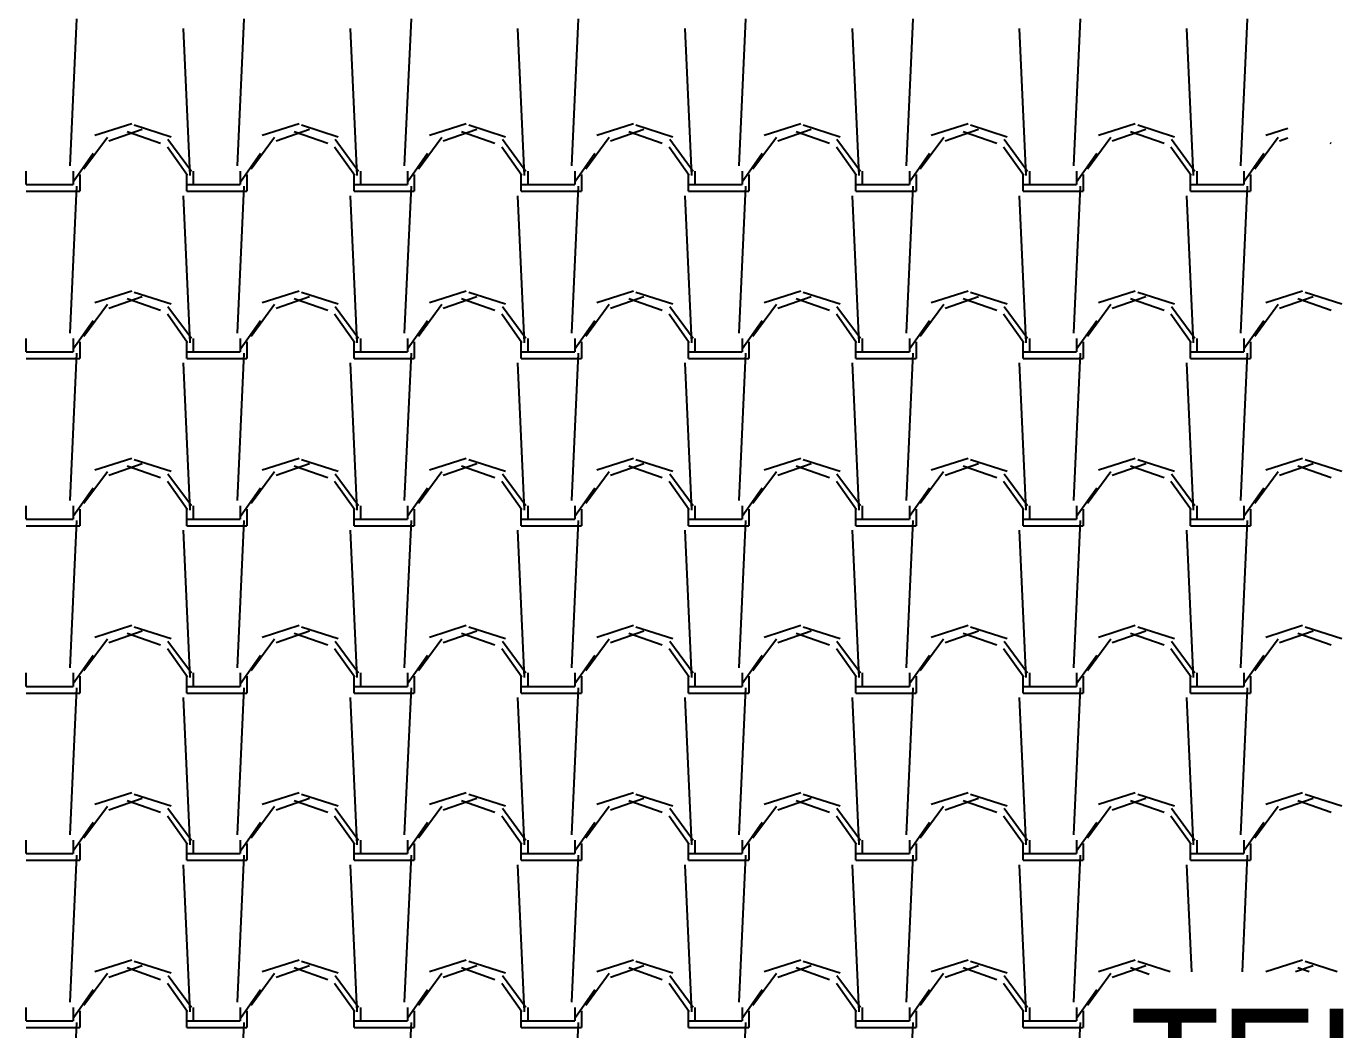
# Model space of a CAD drawing. Header units: millimetres. Extents: x 3923 to 4007, y 744 to 863.
# Drawn here: x 3932.983 to 3934.984, y 838.08 to 839.611 of the extents above; entities that cross this region are included whole.
import ezdxf
from ezdxf.enums import TextEntityAlignment as Align

# ---------------------------------------------------------------- set-up
doc = ezdxf.new("R2010")
doc.units = ezdxf.units.MM
doc.layers.add('-HIDRO', color=8, linetype='Continuous')
doc.layers.add('E-txt-g', color=3, linetype='Continuous')
doc.layers.add('E-Txt-W', color=7, linetype='Continuous', lineweight=20)
doc.styles.add('F2', font='ARIALN.TTF')
doc.styles.add('REG60', font='romans.shx', dxfattribs={"width": 0.8, "height": 0.15})
doc.styles.add('REG80', font='romans.shx', dxfattribs={"width": 0.8, "height": 0.2})

# ---------------------------------------------------------------- blocks, each defined once
blk = doc.blocks.new('TXT-AMB75')
at = {"layer": 'E-txt-g', "style": 'REG80', "width": 0.8, "flags": 8}
blk.add_attdef('TXT', text='', height=0.2, dxfattribs=at).set_placement((0.0055, 0.2964), align=Align.CENTER)
at = {"layer": 'E-Txt-W', "style": 'REG60', "width": 0.8, "flags": 8}
blk.add_attdef('TXT', text='', height=0.15, dxfattribs=at).set_placement((0.0055, 0.0271), align=Align.CENTER)

msp = doc.modelspace()

# ---------------------------------------------------------------- linework, layer by layer
at = {"layer": '-HIDRO', "linetype": 'Continuous'}
for p, q in [((3933.0504, 839.3974), (3933.0606, 839.6219)), ((3933.3056, 839.3974), (3933.3158, 839.6219)), ((3933.5607, 839.3974), (3933.5709, 839.6219)), ((3933.8159, 839.3974), (3933.8261, 839.6219)), ((3934.071, 839.3974), (3934.0812, 839.6219)), ((3934.3262, 839.3974), (3934.3364, 839.6219)), ((3934.5813, 839.3974), (3934.5915, 839.6219)), ((3934.8365, 839.3974), (3934.8467, 839.6219)), ((3933.2333, 839.3826), (3933.2231, 839.6072)), ((3933.4884, 839.3826), (3933.4782, 839.6072)), ((3933.7436, 839.3826), (3933.7334, 839.6072)), ((3933.9987, 839.3826), (3933.9885, 839.6072)), ((3934.2539, 839.3826), (3934.2437, 839.6072)), ((3934.509, 839.3826), (3934.4988, 839.6072)), ((3934.7642, 839.3826), (3934.754, 839.6072)), ((3933.1444, 839.4616), (3933.0883, 839.4438)), ((3933.2043, 839.4415), (3933.1481, 839.4594)), ((3933.3996, 839.4616), (3933.3435, 839.4438)), ((3933.4594, 839.4415), (3933.4033, 839.4594)), ((3933.6547, 839.4616), (3933.5986, 839.4438)), ((3933.7146, 839.4415), (3933.6584, 839.4594)), ((3933.9099, 839.4616), (3933.8538, 839.4438)), ((3933.9697, 839.4415), (3933.9136, 839.4594)), ((3934.165, 839.4616), (3934.1089, 839.4438)), ((3934.2249, 839.4415), (3934.1687, 839.4594)), ((3934.4202, 839.4616), (3934.3641, 839.4438)), ((3934.48, 839.4415), (3934.4239, 839.4594)), ((3934.6753, 839.4616), (3934.6192, 839.4438)), ((3934.7352, 839.4415), (3934.679, 839.4594)), ((3933.1072, 839.441), (3933.0715, 839.3926)), ((3933.1604, 839.4531), (3933.1093, 839.4353)), ((3933.1882, 839.4319), (3933.1372, 839.4497)), ((3933.2354, 839.3892), (3933.1996, 839.4376)), ((3933.3624, 839.441), (3933.3266, 839.3926)), ((3933.4155, 839.4531), (3933.3645, 839.4353)), ((3933.4434, 839.4319), (3933.3923, 839.4497)), ((3933.4905, 839.3892), (3933.4548, 839.4376)), ((3933.6175, 839.441), (3933.5818, 839.3926)), ((3933.6707, 839.4531), (3933.6196, 839.4353)), ((3933.6985, 839.4319), (3933.6475, 839.4497)), ((3933.7457, 839.3892), (3933.7099, 839.4376)), ((3933.8727, 839.441), (3933.8369, 839.3926)), ((3933.9258, 839.4531), (3933.8748, 839.4353)), ((3933.9537, 839.4319), (3933.9026, 839.4497)), ((3934.0008, 839.3892), (3933.9651, 839.4376)), ((3934.1278, 839.441), (3934.0921, 839.3926)), ((3934.181, 839.4531), (3934.1299, 839.4353)), ((3934.2088, 839.4319), (3934.1578, 839.4497)), ((3934.256, 839.3892), (3934.2202, 839.4376)), ((3934.383, 839.441), (3934.3472, 839.3926)), ((3934.4361, 839.4531), (3934.3851, 839.4353)), ((3934.464, 839.4319), (3934.4129, 839.4497)), ((3934.5111, 839.3892), (3934.4754, 839.4376)), ((3934.6381, 839.441), (3934.6024, 839.3926)), ((3934.6913, 839.4531), (3934.6402, 839.4353)), ((3934.7191, 839.4319), (3934.6681, 839.4497)), ((3934.7662, 839.3892), (3934.7305, 839.4376)), ((3934.8932, 839.441), (3934.8575, 839.3926)), ((3934.9081, 839.4545), (3934.8744, 839.4438)), ((3934.9081, 839.4397), (3934.8954, 839.4353)), ((3933.0855, 839.4163), (3933.0549, 839.3729)), ((3933.2294, 839.3829), (3933.1988, 839.4263)), ((3933.3407, 839.4163), (3933.3101, 839.3729)), ((3933.4846, 839.3829), (3933.4539, 839.4263)), ((3933.5958, 839.4163), (3933.5652, 839.3729)), ((3933.7397, 839.3829), (3933.7091, 839.4263)), ((3933.851, 839.4163), (3933.8204, 839.3729)), ((3933.9949, 839.3829), (3933.9642, 839.4263)), ((3934.1061, 839.4163), (3934.0755, 839.3729)), ((3934.25, 839.3829), (3934.2194, 839.4263)), ((3934.3613, 839.4163), (3934.3307, 839.3729)), ((3934.5052, 839.3829), (3934.4745, 839.4263)), ((3934.6164, 839.4163), (3934.5858, 839.3729)), ((3934.7603, 839.3829), (3934.7297, 839.4263)), ((3934.8716, 839.4163), (3934.841, 839.3729)), ((3934.9743, 839.4319), (3934.9726, 839.4324)), ((3932.9834, 839.369), (3932.9834, 839.3894)), ((3933.0549, 839.3894), (3933.0549, 839.369)), ((3933.0651, 839.3843), (3933.0651, 839.3588)), ((3933.2284, 839.3588), (3933.2284, 839.3843)), ((3933.2386, 839.369), (3933.2386, 839.3894)), ((3933.31, 839.3894), (3933.31, 839.369)), ((3933.3202, 839.3843), (3933.3202, 839.3588)), ((3933.4835, 839.3588), (3933.4835, 839.3843)), ((3933.4937, 839.369), (3933.4937, 839.3894)), ((3933.5652, 839.3894), (3933.5652, 839.369)), ((3933.5754, 839.3843), (3933.5754, 839.3588)), ((3933.7387, 839.3588), (3933.7387, 839.3843)), ((3933.7489, 839.369), (3933.7489, 839.3894)), ((3933.8203, 839.3894), (3933.8203, 839.369)), ((3933.8305, 839.3843), (3933.8305, 839.3588)), ((3933.9938, 839.3588), (3933.9938, 839.3843)), ((3934.004, 839.369), (3934.004, 839.3894)), ((3934.0755, 839.3894), (3934.0755, 839.369)), ((3934.0857, 839.3843), (3934.0857, 839.3588)), ((3934.249, 839.3588), (3934.249, 839.3843)), ((3934.2592, 839.369), (3934.2592, 839.3894)), ((3934.3306, 839.3894), (3934.3306, 839.369)), ((3934.3408, 839.3843), (3934.3408, 839.3588)), ((3934.5041, 839.3588), (3934.5041, 839.3843)), ((3934.5143, 839.369), (3934.5143, 839.3894)), ((3934.5858, 839.3894), (3934.5858, 839.369)), ((3934.596, 839.3843), (3934.596, 839.3588)), ((3934.7593, 839.3588), (3934.7593, 839.3843)), ((3934.7695, 839.369), (3934.7695, 839.3894)), ((3934.8409, 839.3894), (3934.8409, 839.369)), ((3934.8511, 839.3843), (3934.8511, 839.3588)), ((3932.9834, 839.369), (3933.0549, 839.369)), ((3932.9834, 839.3588), (3933.0651, 839.3588)), ((3933.0504, 839.1422), (3933.0606, 839.3668)), ((3933.2284, 839.369), (3933.2386, 839.369)), ((3933.2284, 839.3588), (3933.2386, 839.3588)), ((3933.2386, 839.369), (3933.31, 839.369)), ((3933.2386, 839.3588), (3933.3202, 839.3588)), ((3933.3056, 839.1422), (3933.3158, 839.3668)), ((3933.4835, 839.369), (3933.4937, 839.369)), ((3933.4835, 839.3588), (3933.4937, 839.3588)), ((3933.4937, 839.369), (3933.5652, 839.369)), ((3933.4937, 839.3588), (3933.5754, 839.3588)), ((3933.5607, 839.1422), (3933.5709, 839.3668)), ((3933.7387, 839.369), (3933.7489, 839.369)), ((3933.7387, 839.3588), (3933.7489, 839.3588)), ((3933.7489, 839.369), (3933.8203, 839.369)), ((3933.7489, 839.3588), (3933.8305, 839.3588)), ((3933.8159, 839.1422), (3933.8261, 839.3668)), ((3933.9938, 839.369), (3934.004, 839.369)), ((3933.9938, 839.3588), (3934.004, 839.3588)), ((3934.004, 839.369), (3934.0755, 839.369)), ((3934.004, 839.3588), (3934.0857, 839.3588)), ((3934.071, 839.1422), (3934.0812, 839.3667)), ((3934.249, 839.369), (3934.2592, 839.369)), ((3934.249, 839.3588), (3934.2592, 839.3588)), ((3934.2592, 839.369), (3934.3306, 839.369)), ((3934.2592, 839.3588), (3934.3408, 839.3588)), ((3934.3262, 839.1422), (3934.3364, 839.3667)), ((3934.5041, 839.369), (3934.5143, 839.369)), ((3934.5041, 839.3588), (3934.5143, 839.3588)), ((3934.5143, 839.369), (3934.5858, 839.369)), ((3934.5143, 839.3588), (3934.596, 839.3588)), ((3934.5813, 839.1422), (3934.5915, 839.3667)), ((3934.7593, 839.369), (3934.7695, 839.369)), ((3934.7593, 839.3588), (3934.7695, 839.3588)), ((3934.7695, 839.369), (3934.8409, 839.369)), ((3934.7695, 839.3588), (3934.8511, 839.3588)), ((3934.8365, 839.1422), (3934.8467, 839.3667)), ((3933.2333, 839.1275), (3933.2231, 839.352)), ((3933.4884, 839.1275), (3933.4782, 839.352)), ((3933.7436, 839.1275), (3933.7334, 839.352)), ((3933.9987, 839.1275), (3933.9885, 839.352)), ((3934.2539, 839.1275), (3934.2437, 839.352)), ((3934.509, 839.1275), (3934.4988, 839.352)), ((3934.7642, 839.1275), (3934.754, 839.352)), ((3933.1444, 839.2065), (3933.0883, 839.1886)), ((3933.1604, 839.198), (3933.1093, 839.1801)), ((3933.2043, 839.1864), (3933.1481, 839.2042)), ((3933.3996, 839.2065), (3933.3435, 839.1886)), ((3933.4155, 839.198), (3933.3645, 839.1801)), ((3933.4594, 839.1864), (3933.4033, 839.2042)), ((3933.6547, 839.2065), (3933.5986, 839.1886)), ((3933.6707, 839.198), (3933.6196, 839.1801)), ((3933.7146, 839.1864), (3933.6584, 839.2042)), ((3933.9099, 839.2065), (3933.8538, 839.1886)), ((3933.9258, 839.198), (3933.8748, 839.1801)), ((3933.9697, 839.1864), (3933.9136, 839.2042)), ((3934.165, 839.2065), (3934.1089, 839.1886)), ((3934.181, 839.198), (3934.1299, 839.1801)), ((3934.2249, 839.1864), (3934.1687, 839.2042)), ((3934.4202, 839.2065), (3934.3641, 839.1886)), ((3934.4361, 839.198), (3934.3851, 839.1801)), ((3934.48, 839.1864), (3934.4239, 839.2042)), ((3934.6753, 839.2065), (3934.6192, 839.1886)), ((3934.6913, 839.198), (3934.6402, 839.1801)), ((3934.7352, 839.1864), (3934.679, 839.2042)), ((3934.9305, 839.2065), (3934.8744, 839.1886)), ((3934.9464, 839.198), (3934.8954, 839.1801)), ((3934.9903, 839.1864), (3934.9342, 839.2042)), ((3933.1072, 839.1859), (3933.0715, 839.1374)), ((3933.1882, 839.1767), (3933.1372, 839.1946)), ((3933.2354, 839.134), (3933.1996, 839.1825)), ((3933.3624, 839.1859), (3933.3266, 839.1374)), ((3933.4434, 839.1767), (3933.3923, 839.1946)), ((3933.4905, 839.134), (3933.4548, 839.1825)), ((3933.6175, 839.1859), (3933.5818, 839.1374)), ((3933.6985, 839.1767), (3933.6475, 839.1946)), ((3933.7457, 839.134), (3933.7099, 839.1825)), ((3933.8727, 839.1859), (3933.8369, 839.1374)), ((3933.9537, 839.1767), (3933.9026, 839.1946)), ((3934.0008, 839.134), (3933.9651, 839.1825)), ((3934.1278, 839.1859), (3934.0921, 839.1374)), ((3934.2088, 839.1767), (3934.1578, 839.1946)), ((3934.256, 839.134), (3934.2202, 839.1825)), ((3934.383, 839.1859), (3934.3472, 839.1374)), ((3934.464, 839.1767), (3934.4129, 839.1946)), ((3934.5111, 839.134), (3934.4754, 839.1825)), ((3934.6381, 839.1859), (3934.6024, 839.1374)), ((3934.7191, 839.1767), (3934.6681, 839.1946)), ((3934.7662, 839.134), (3934.7305, 839.1825)), ((3934.8932, 839.1859), (3934.8575, 839.1374)), ((3934.9743, 839.1767), (3934.9232, 839.1946)), ((3933.0855, 839.1611), (3933.0549, 839.1177)), ((3933.2294, 839.1278), (3933.1988, 839.1711)), ((3933.3407, 839.1611), (3933.3101, 839.1177)), ((3933.4846, 839.1278), (3933.4539, 839.1711)), ((3933.5958, 839.1611), (3933.5652, 839.1177)), ((3933.7397, 839.1277), (3933.7091, 839.1711)), ((3933.851, 839.1611), (3933.8204, 839.1177)), ((3933.9949, 839.1277), (3933.9642, 839.1711)), ((3934.1061, 839.1611), (3934.0755, 839.1177)), ((3934.25, 839.1277), (3934.2194, 839.1711)), ((3934.3613, 839.1611), (3934.3307, 839.1177)), ((3934.5052, 839.1277), (3934.4745, 839.1711)), ((3934.6164, 839.1611), (3934.5858, 839.1177)), ((3934.7603, 839.1277), (3934.7297, 839.1711)), ((3934.8716, 839.1611), (3934.841, 839.1177)), ((3932.9834, 839.1138), (3932.9834, 839.1343)), ((3933.0549, 839.1343), (3933.0549, 839.1138)), ((3933.0651, 839.1292), (3933.0651, 839.1036)), ((3933.2284, 839.1036), (3933.2284, 839.1292)), ((3933.2386, 839.1138), (3933.2386, 839.1343)), ((3933.31, 839.1343), (3933.31, 839.1138)), ((3933.3202, 839.1292), (3933.3202, 839.1036)), ((3933.4835, 839.1036), (3933.4835, 839.1292)), ((3933.4937, 839.1138), (3933.4937, 839.1343)), ((3933.5652, 839.1343), (3933.5652, 839.1138)), ((3933.5754, 839.1292), (3933.5754, 839.1036)), ((3933.7387, 839.1036), (3933.7387, 839.1292)), ((3933.7489, 839.1138), (3933.7489, 839.1343)), ((3933.8203, 839.1343), (3933.8203, 839.1138)), ((3933.8305, 839.1292), (3933.8305, 839.1036)), ((3933.9938, 839.1036), (3933.9938, 839.1292)), ((3934.004, 839.1138), (3934.004, 839.1343)), ((3934.0755, 839.1343), (3934.0755, 839.1138)), ((3934.0857, 839.1292), (3934.0857, 839.1036)), ((3934.249, 839.1036), (3934.249, 839.1292)), ((3934.2592, 839.1138), (3934.2592, 839.1343)), ((3934.3306, 839.1343), (3934.3306, 839.1138)), ((3934.3408, 839.1292), (3934.3408, 839.1036)), ((3934.5041, 839.1036), (3934.5041, 839.1292)), ((3934.5143, 839.1138), (3934.5143, 839.1343)), ((3934.5858, 839.1343), (3934.5858, 839.1138)), ((3934.596, 839.1292), (3934.596, 839.1036)), ((3934.7593, 839.1036), (3934.7593, 839.1292)), ((3934.7695, 839.1138), (3934.7695, 839.1343)), ((3934.8409, 839.1343), (3934.8409, 839.1138)), ((3934.8511, 839.1292), (3934.8511, 839.1036)), ((3932.9834, 839.1138), (3933.0549, 839.1138)), ((3932.9834, 839.1036), (3933.0651, 839.1036)), ((3933.0504, 838.8871), (3933.0606, 839.1116)), ((3933.2333, 838.8723), (3933.2231, 839.0969)), ((3933.2284, 839.1138), (3933.2386, 839.1138)), ((3933.2284, 839.1036), (3933.2386, 839.1036)), ((3933.2386, 839.1138), (3933.31, 839.1138)), ((3933.2386, 839.1036), (3933.3202, 839.1036)), ((3933.3056, 838.8871), (3933.3158, 839.1116)), ((3933.4884, 838.8723), (3933.4782, 839.0969)), ((3933.4835, 839.1138), (3933.4937, 839.1138)), ((3933.4835, 839.1036), (3933.4937, 839.1036)), ((3933.4937, 839.1138), (3933.5652, 839.1138)), ((3933.4937, 839.1036), (3933.5754, 839.1036)), ((3933.5607, 838.8871), (3933.5709, 839.1116)), ((3933.7436, 838.8723), (3933.7334, 839.0969)), ((3933.7387, 839.1138), (3933.7489, 839.1138)), ((3933.7387, 839.1036), (3933.7489, 839.1036)), ((3933.7489, 839.1138), (3933.8203, 839.1138)), ((3933.7489, 839.1036), (3933.8305, 839.1036)), ((3933.8159, 838.8871), (3933.8261, 839.1116)), ((3933.9987, 838.8723), (3933.9885, 839.0969)), ((3933.9938, 839.1138), (3934.004, 839.1138)), ((3933.9938, 839.1036), (3934.004, 839.1036)), ((3934.004, 839.1138), (3934.0755, 839.1138)), ((3934.004, 839.1036), (3934.0857, 839.1036)), ((3934.071, 838.8871), (3934.0812, 839.1116)), ((3934.2539, 838.8723), (3934.2437, 839.0969)), ((3934.249, 839.1138), (3934.2592, 839.1138)), ((3934.249, 839.1036), (3934.2592, 839.1036)), ((3934.2592, 839.1138), (3934.3306, 839.1138)), ((3934.2592, 839.1036), (3934.3408, 839.1036)), ((3934.3262, 838.8871), (3934.3364, 839.1116)), ((3934.509, 838.8723), (3934.4988, 839.0969)), ((3934.5041, 839.1138), (3934.5143, 839.1138)), ((3934.5041, 839.1036), (3934.5143, 839.1036)), ((3934.5143, 839.1138), (3934.5858, 839.1138)), ((3934.5143, 839.1036), (3934.596, 839.1036)), ((3934.5813, 838.8871), (3934.5915, 839.1116)), ((3934.7642, 838.8723), (3934.754, 839.0969)), ((3934.7593, 839.1138), (3934.7695, 839.1138)), ((3934.7593, 839.1036), (3934.7695, 839.1036)), ((3934.7695, 839.1138), (3934.8409, 839.1138)), ((3934.7695, 839.1036), (3934.8511, 839.1036)), ((3934.8365, 838.8871), (3934.8467, 839.1116)), ((3933.1444, 838.9513), (3933.0883, 838.9335)), ((3933.1604, 838.9428), (3933.1093, 838.925)), ((3933.1882, 838.9215), (3933.1372, 838.9394)), ((3933.2043, 838.9312), (3933.1481, 838.9491)), ((3933.3996, 838.9513), (3933.3435, 838.9335)), ((3933.4155, 838.9428), (3933.3645, 838.925)), ((3933.4434, 838.9215), (3933.3923, 838.9394)), ((3933.4594, 838.9312), (3933.4033, 838.9491)), ((3933.6547, 838.9513), (3933.5986, 838.9335)), ((3933.6707, 838.9428), (3933.6196, 838.925)), ((3933.6985, 838.9215), (3933.6475, 838.9394)), ((3933.7146, 838.9312), (3933.6584, 838.9491)), ((3933.9099, 838.9513), (3933.8538, 838.9335)), ((3933.9258, 838.9428), (3933.8748, 838.925)), ((3933.9537, 838.9215), (3933.9026, 838.9394)), ((3933.9697, 838.9312), (3933.9136, 838.9491)), ((3934.165, 838.9513), (3934.1089, 838.9335)), ((3934.181, 838.9428), (3934.1299, 838.925)), ((3934.2088, 838.9215), (3934.1578, 838.9394)), ((3934.2249, 838.9312), (3934.1687, 838.9491)), ((3934.4202, 838.9513), (3934.3641, 838.9335)), ((3934.4361, 838.9428), (3934.3851, 838.925)), ((3934.464, 838.9215), (3934.4129, 838.9394)), ((3934.48, 838.9312), (3934.4239, 838.9491)), ((3934.6753, 838.9513), (3934.6192, 838.9335)), ((3934.6913, 838.9428), (3934.6402, 838.925)), ((3934.7191, 838.9215), (3934.6681, 838.9394)), ((3934.7352, 838.9312), (3934.679, 838.9491)), ((3934.9305, 838.9513), (3934.8744, 838.9335)), ((3934.9464, 838.9428), (3934.8954, 838.925)), ((3934.9743, 838.9215), (3934.9232, 838.9394)), ((3934.9903, 838.9312), (3934.9342, 838.9491)), ((3933.1072, 838.9307), (3933.0715, 838.8823)), ((3933.2354, 838.8789), (3933.1996, 838.9273)), ((3933.3624, 838.9307), (3933.3266, 838.8823)), ((3933.4905, 838.8789), (3933.4548, 838.9273)), ((3933.6175, 838.9307), (3933.5818, 838.8823)), ((3933.7457, 838.8789), (3933.7099, 838.9273)), ((3933.8727, 838.9307), (3933.8369, 838.8823)), ((3934.0008, 838.8789), (3933.9651, 838.9273)), ((3934.1278, 838.9307), (3934.0921, 838.8823)), ((3934.256, 838.8789), (3934.2202, 838.9273)), ((3934.3829, 838.9307), (3934.3472, 838.8823)), ((3934.5111, 838.8789), (3934.4754, 838.9273)), ((3934.6381, 838.9307), (3934.6024, 838.8823)), ((3934.7663, 838.8789), (3934.7305, 838.9273)), ((3934.8932, 838.9307), (3934.8575, 838.8823)), ((3933.0855, 838.906), (3933.0549, 838.8626)), ((3933.2294, 838.8726), (3933.1988, 838.916)), ((3933.3407, 838.906), (3933.3101, 838.8626)), ((3933.4846, 838.8726), (3933.4539, 838.916)), ((3933.5958, 838.906), (3933.5652, 838.8626)), ((3933.7397, 838.8726), (3933.7091, 838.916)), ((3933.851, 838.906), (3933.8204, 838.8626)), ((3933.9949, 838.8726), (3933.9642, 838.916)), ((3934.1061, 838.906), (3934.0755, 838.8626)), ((3934.25, 838.8726), (3934.2194, 838.916)), ((3934.3613, 838.906), (3934.3307, 838.8626)), ((3934.5052, 838.8726), (3934.4745, 838.916)), ((3934.6164, 838.906), (3934.5858, 838.8626)), ((3934.7603, 838.8726), (3934.7297, 838.916)), ((3934.8716, 838.906), (3934.841, 838.8626)), ((3932.9834, 838.8587), (3932.9834, 838.8791)), ((3933.0549, 838.8791), (3933.0549, 838.8587)), ((3933.2386, 838.8587), (3933.2386, 838.8791)), ((3933.31, 838.8791), (3933.31, 838.8587)), ((3933.4937, 838.8587), (3933.4937, 838.8791)), ((3933.5652, 838.8791), (3933.5652, 838.8587)), ((3933.7489, 838.8587), (3933.7489, 838.8791)), ((3933.8203, 838.8791), (3933.8203, 838.8587)), ((3934.004, 838.8587), (3934.004, 838.8791)), ((3934.0755, 838.8791), (3934.0755, 838.8587)), ((3934.2592, 838.8587), (3934.2592, 838.8791)), ((3934.3306, 838.8791), (3934.3306, 838.8587)), ((3934.5143, 838.8587), (3934.5143, 838.8791)), ((3934.5858, 838.8791), (3934.5858, 838.8587)), ((3934.7695, 838.8587), (3934.7695, 838.8791)), ((3934.8409, 838.8791), (3934.8409, 838.8587)), ((3932.9834, 838.8587), (3933.0549, 838.8587)), ((3933.0504, 838.6319), (3933.0606, 838.8565)), ((3933.0651, 838.874), (3933.0651, 838.8485)), ((3933.2284, 838.8485), (3933.2284, 838.874)), ((3933.2284, 838.8587), (3933.2386, 838.8587)), ((3933.2386, 838.8587), (3933.31, 838.8587)), ((3933.3056, 838.6319), (3933.3158, 838.8565)), ((3933.3202, 838.874), (3933.3202, 838.8485)), ((3933.4835, 838.8485), (3933.4835, 838.874)), ((3933.4835, 838.8587), (3933.4937, 838.8587)), ((3933.4937, 838.8587), (3933.5652, 838.8587)), ((3933.5607, 838.6319), (3933.5709, 838.8565)), ((3933.5754, 838.874), (3933.5754, 838.8485)), ((3933.7387, 838.8485), (3933.7387, 838.874)), ((3933.7387, 838.8587), (3933.7489, 838.8587)), ((3933.7489, 838.8587), (3933.8203, 838.8587)), ((3933.8159, 838.6319), (3933.8261, 838.8565)), ((3933.8305, 838.874), (3933.8305, 838.8485)), ((3933.9938, 838.8485), (3933.9938, 838.874)), ((3933.9938, 838.8587), (3934.004, 838.8587)), ((3934.004, 838.8587), (3934.0755, 838.8587)), ((3934.071, 838.6319), (3934.0812, 838.8564)), ((3934.0857, 838.874), (3934.0857, 838.8485)), ((3934.249, 838.8485), (3934.249, 838.874)), ((3934.249, 838.8587), (3934.2592, 838.8587)), ((3934.2592, 838.8587), (3934.3306, 838.8587)), ((3934.3262, 838.6319), (3934.3364, 838.8564)), ((3934.3408, 838.874), (3934.3408, 838.8485)), ((3934.5041, 838.8485), (3934.5041, 838.874)), ((3934.5041, 838.8587), (3934.5143, 838.8587)), ((3934.5143, 838.8587), (3934.5858, 838.8587)), ((3934.5813, 838.6319), (3934.5915, 838.8564)), ((3934.596, 838.874), (3934.596, 838.8485)), ((3934.7593, 838.8485), (3934.7593, 838.874)), ((3934.7593, 838.8587), (3934.7695, 838.8587)), ((3934.7695, 838.8587), (3934.8409, 838.8587)), ((3934.8365, 838.6319), (3934.8467, 838.8564)), ((3934.8511, 838.874), (3934.8511, 838.8485)), ((3932.9834, 838.8485), (3933.0651, 838.8485)), ((3933.2333, 838.6172), (3933.2231, 838.8417)), ((3933.2284, 838.8485), (3933.2386, 838.8485)), ((3933.2386, 838.8485), (3933.3202, 838.8485)), ((3933.4884, 838.6172), (3933.4782, 838.8417)), ((3933.4835, 838.8485), (3933.4937, 838.8485)), ((3933.4937, 838.8485), (3933.5754, 838.8485)), ((3933.7436, 838.6172), (3933.7334, 838.8417)), ((3933.7387, 838.8485), (3933.7489, 838.8485)), ((3933.7489, 838.8485), (3933.8305, 838.8485)), ((3933.9987, 838.6172), (3933.9885, 838.8417)), ((3933.9938, 838.8485), (3934.004, 838.8485)), ((3934.004, 838.8485), (3934.0857, 838.8485)), ((3934.2539, 838.6172), (3934.2437, 838.8417)), ((3934.249, 838.8485), (3934.2592, 838.8485)), ((3934.2592, 838.8485), (3934.3408, 838.8485)), ((3934.509, 838.6172), (3934.4988, 838.8417)), ((3934.5041, 838.8485), (3934.5143, 838.8485)), ((3934.5143, 838.8485), (3934.596, 838.8485)), ((3934.7642, 838.6172), (3934.754, 838.8417)), ((3934.7593, 838.8485), (3934.7695, 838.8485)), ((3934.7695, 838.8485), (3934.8511, 838.8485)), ((3933.1444, 838.6962), (3933.0883, 838.6783)), ((3933.3996, 838.6962), (3933.3435, 838.6783)), ((3933.6547, 838.6962), (3933.5986, 838.6783)), ((3933.9099, 838.6962), (3933.8538, 838.6783)), ((3934.165, 838.6962), (3934.1089, 838.6783)), ((3934.4202, 838.6962), (3934.3641, 838.6783)), ((3934.6753, 838.6962), (3934.6192, 838.6783)), ((3934.9305, 838.6962), (3934.8744, 838.6783)), ((3933.1604, 838.6877), (3933.1093, 838.6698)), ((3933.1882, 838.6664), (3933.1372, 838.6843)), ((3933.2043, 838.6761), (3933.1481, 838.6939)), ((3933.4155, 838.6877), (3933.3645, 838.6698)), ((3933.4434, 838.6664), (3933.3923, 838.6843)), ((3933.4594, 838.6761), (3933.4033, 838.6939)), ((3933.6707, 838.6877), (3933.6196, 838.6698)), ((3933.6985, 838.6664), (3933.6475, 838.6843)), ((3933.7146, 838.6761), (3933.6584, 838.6939)), ((3933.9258, 838.6877), (3933.8748, 838.6698)), ((3933.9537, 838.6664), (3933.9026, 838.6843)), ((3933.9697, 838.6761), (3933.9136, 838.6939)), ((3934.181, 838.6877), (3934.1299, 838.6698)), ((3934.2088, 838.6664), (3934.1578, 838.6843)), ((3934.2249, 838.6761), (3934.1687, 838.6939)), ((3934.4361, 838.6877), (3934.3851, 838.6698)), ((3934.464, 838.6664), (3934.4129, 838.6843)), ((3934.48, 838.6761), (3934.4239, 838.6939)), ((3934.6913, 838.6877), (3934.6402, 838.6698)), ((3934.7191, 838.6664), (3934.6681, 838.6843)), ((3934.7352, 838.6761), (3934.679, 838.6939)), ((3934.9464, 838.6877), (3934.8954, 838.6698)), ((3934.9743, 838.6664), (3934.9232, 838.6843)), ((3934.9903, 838.6761), (3934.9342, 838.6939)), ((3933.1072, 838.6756), (3933.0715, 838.6271)), ((3933.2294, 838.6175), (3933.1988, 838.6608)), ((3933.2354, 838.6237), (3933.1996, 838.6722)), ((3933.3624, 838.6756), (3933.3266, 838.6271)), ((3933.4846, 838.6175), (3933.4539, 838.6608)), ((3933.4905, 838.6237), (3933.4548, 838.6722)), ((3933.6175, 838.6756), (3933.5818, 838.6271)), ((3933.7397, 838.6175), (3933.7091, 838.6608)), ((3933.7457, 838.6237), (3933.7099, 838.6722)), ((3933.8727, 838.6756), (3933.8369, 838.6271)), ((3933.9949, 838.6175), (3933.9642, 838.6608)), ((3934.0008, 838.6237), (3933.9651, 838.6722)), ((3934.1278, 838.6756), (3934.0921, 838.6271)), ((3934.25, 838.6174), (3934.2194, 838.6608)), ((3934.256, 838.6237), (3934.2202, 838.6722)), ((3934.3829, 838.6756), (3934.3472, 838.6271)), ((3934.5052, 838.6174), (3934.4745, 838.6608)), ((3934.5111, 838.6237), (3934.4754, 838.6722)), ((3934.6381, 838.6756), (3934.6024, 838.6271)), ((3934.7603, 838.6174), (3934.7297, 838.6608)), ((3934.7663, 838.6237), (3934.7305, 838.6722)), ((3934.8932, 838.6756), (3934.8575, 838.6271)), ((3933.0855, 838.6508), (3933.0549, 838.6074)), ((3933.3407, 838.6508), (3933.3101, 838.6074)), ((3933.5958, 838.6508), (3933.5652, 838.6074)), ((3933.851, 838.6508), (3933.8204, 838.6074)), ((3934.1061, 838.6508), (3934.0755, 838.6074)), ((3934.3613, 838.6508), (3934.3307, 838.6074)), ((3934.6164, 838.6508), (3934.5858, 838.6074)), ((3934.8716, 838.6508), (3934.841, 838.6074)), ((3932.9834, 838.6035), (3932.9834, 838.624)), ((3933.0549, 838.624), (3933.0549, 838.6035)), ((3933.0651, 838.6189), (3933.0651, 838.5933)), ((3933.2284, 838.5933), (3933.2284, 838.6189)), ((3933.2386, 838.6035), (3933.2386, 838.624)), ((3933.31, 838.624), (3933.31, 838.6035)), ((3933.3202, 838.6189), (3933.3202, 838.5933)), ((3933.4835, 838.5933), (3933.4835, 838.6189)), ((3933.4937, 838.6035), (3933.4937, 838.624)), ((3933.5652, 838.624), (3933.5652, 838.6035)), ((3933.5754, 838.6189), (3933.5754, 838.5933)), ((3933.7387, 838.5933), (3933.7387, 838.6189)), ((3933.7489, 838.6035), (3933.7489, 838.624)), ((3933.8203, 838.624), (3933.8203, 838.6035)), ((3933.8305, 838.6189), (3933.8305, 838.5933)), ((3933.9938, 838.5933), (3933.9938, 838.6189)), ((3934.004, 838.6035), (3934.004, 838.624)), ((3934.0755, 838.624), (3934.0755, 838.6035)), ((3934.0857, 838.6189), (3934.0857, 838.5933)), ((3934.249, 838.5933), (3934.249, 838.6189)), ((3934.2592, 838.6035), (3934.2592, 838.624)), ((3934.3306, 838.624), (3934.3306, 838.6035)), ((3934.3408, 838.6189), (3934.3408, 838.5933)), ((3934.5041, 838.5933), (3934.5041, 838.6189)), ((3934.5143, 838.6035), (3934.5143, 838.624)), ((3934.5858, 838.624), (3934.5858, 838.6035)), ((3934.596, 838.6189), (3934.596, 838.5933)), ((3934.7593, 838.5933), (3934.7593, 838.6189)), ((3934.7695, 838.6035), (3934.7695, 838.624)), ((3934.8409, 838.624), (3934.8409, 838.6035)), ((3934.8511, 838.6189), (3934.8511, 838.5933)), ((3932.9834, 838.6035), (3933.0549, 838.6035)), ((3933.0504, 838.3768), (3933.0606, 838.6013)), ((3933.2284, 838.6035), (3933.2386, 838.6035)), ((3933.2386, 838.6035), (3933.31, 838.6035)), ((3933.3056, 838.3768), (3933.3158, 838.6013)), ((3933.4835, 838.6035), (3933.4937, 838.6035)), ((3933.4937, 838.6035), (3933.5652, 838.6035)), ((3933.5607, 838.3768), (3933.5709, 838.6013)), ((3933.7387, 838.6035), (3933.7489, 838.6035)), ((3933.7489, 838.6035), (3933.8203, 838.6035)), ((3933.8159, 838.3768), (3933.8261, 838.6013)), ((3933.9938, 838.6035), (3934.004, 838.6035)), ((3934.004, 838.6035), (3934.0755, 838.6035)), ((3934.071, 838.3768), (3934.0812, 838.6013)), ((3934.249, 838.6035), (3934.2592, 838.6035)), ((3934.2592, 838.6035), (3934.3306, 838.6035)), ((3934.3262, 838.3768), (3934.3364, 838.6013)), ((3934.5041, 838.6035), (3934.5143, 838.6035)), ((3934.5143, 838.6035), (3934.5858, 838.6035)), ((3934.5813, 838.3768), (3934.5915, 838.6013)), ((3934.7593, 838.6035), (3934.7695, 838.6035)), ((3934.7695, 838.6035), (3934.8409, 838.6035)), ((3934.8365, 838.3768), (3934.8467, 838.6013)), ((3932.9834, 838.5933), (3933.0651, 838.5933)), ((3933.2333, 838.362), (3933.2231, 838.5866)), ((3933.2284, 838.5933), (3933.2386, 838.5933)), ((3933.2386, 838.5933), (3933.3202, 838.5933)), ((3933.4884, 838.362), (3933.4782, 838.5866)), ((3933.4835, 838.5933), (3933.4937, 838.5933)), ((3933.4937, 838.5933), (3933.5754, 838.5933)), ((3933.7436, 838.362), (3933.7334, 838.5866)), ((3933.7387, 838.5933), (3933.7489, 838.5933)), ((3933.7489, 838.5933), (3933.8305, 838.5933)), ((3933.9987, 838.362), (3933.9885, 838.5866)), ((3933.9938, 838.5933), (3934.004, 838.5933)), ((3934.004, 838.5933), (3934.0857, 838.5933)), ((3934.2539, 838.362), (3934.2437, 838.5866)), ((3934.249, 838.5933), (3934.2592, 838.5933)), ((3934.2592, 838.5933), (3934.3408, 838.5933)), ((3934.509, 838.362), (3934.4988, 838.5866)), ((3934.5041, 838.5933), (3934.5143, 838.5933)), ((3934.5143, 838.5933), (3934.596, 838.5933)), ((3934.7642, 838.362), (3934.754, 838.5866)), ((3934.7593, 838.5933), (3934.7695, 838.5933)), ((3934.7695, 838.5933), (3934.8511, 838.5933)), ((3933.1444, 838.441), (3933.0883, 838.4232)), ((3933.2043, 838.4209), (3933.1481, 838.4388)), ((3933.3996, 838.441), (3933.3435, 838.4232)), ((3933.4594, 838.4209), (3933.4033, 838.4388)), ((3933.6547, 838.441), (3933.5986, 838.4232)), ((3933.7146, 838.4209), (3933.6584, 838.4388)), ((3933.9099, 838.441), (3933.8538, 838.4232)), ((3933.9697, 838.4209), (3933.9136, 838.4388)), ((3934.165, 838.441), (3934.1089, 838.4232)), ((3934.2249, 838.4209), (3934.1687, 838.4388)), ((3934.4202, 838.441), (3934.3641, 838.4232)), ((3934.48, 838.4209), (3934.4239, 838.4388)), ((3934.6753, 838.441), (3934.6192, 838.4232)), ((3934.7352, 838.4209), (3934.679, 838.4388)), ((3934.9305, 838.441), (3934.8744, 838.4232)), ((3934.9903, 838.4209), (3934.9342, 838.4388)), ((3933.1072, 838.4204), (3933.0715, 838.372)), ((3933.1604, 838.4325), (3933.1093, 838.4146)), ((3933.1882, 838.4112), (3933.1372, 838.4291)), ((3933.2354, 838.3686), (3933.1996, 838.417)), ((3933.3624, 838.4204), (3933.3266, 838.372)), ((3933.4155, 838.4325), (3933.3645, 838.4146)), ((3933.4434, 838.4112), (3933.3923, 838.4291)), ((3933.4905, 838.3686), (3933.4548, 838.417)), ((3933.6175, 838.4204), (3933.5818, 838.372)), ((3933.6707, 838.4325), (3933.6196, 838.4146)), ((3933.6985, 838.4112), (3933.6475, 838.4291)), ((3933.7457, 838.3686), (3933.7099, 838.417)), ((3933.8727, 838.4204), (3933.8369, 838.372)), ((3933.9258, 838.4325), (3933.8748, 838.4146)), ((3933.9537, 838.4112), (3933.9026, 838.4291)), ((3934.0008, 838.3686), (3933.9651, 838.417)), ((3934.1278, 838.4204), (3934.0921, 838.372)), ((3934.181, 838.4325), (3934.1299, 838.4146)), ((3934.2088, 838.4112), (3934.1578, 838.4291)), ((3934.256, 838.3686), (3934.2202, 838.417)), ((3934.3829, 838.4204), (3934.3472, 838.372)), ((3934.4361, 838.4325), (3934.3851, 838.4146)), ((3934.464, 838.4112), (3934.4129, 838.4291)), ((3934.5111, 838.3686), (3934.4754, 838.417)), ((3934.6381, 838.4204), (3934.6024, 838.372)), ((3934.6913, 838.4325), (3934.6402, 838.4146)), ((3934.7191, 838.4112), (3934.6681, 838.4291)), ((3934.7663, 838.3686), (3934.7305, 838.417)), ((3934.8932, 838.4204), (3934.8575, 838.372)), ((3934.9464, 838.4325), (3934.8954, 838.4146)), ((3934.9743, 838.4112), (3934.9232, 838.4291)), ((3933.2294, 838.3623), (3933.1988, 838.4057)), ((3933.4846, 838.3623), (3933.4539, 838.4057)), ((3933.7397, 838.3623), (3933.7091, 838.4057)), ((3933.9949, 838.3623), (3933.9642, 838.4057)), ((3934.25, 838.3623), (3934.2194, 838.4057)), ((3934.5052, 838.3623), (3934.4745, 838.4057)), ((3934.7603, 838.3623), (3934.7297, 838.4057)), ((3933.0855, 838.3957), (3933.0549, 838.3523)), ((3933.3407, 838.3957), (3933.3101, 838.3523)), ((3933.5958, 838.3957), (3933.5652, 838.3523)), ((3933.851, 838.3957), (3933.8204, 838.3523)), ((3934.1061, 838.3957), (3934.0755, 838.3523)), ((3934.3613, 838.3957), (3934.3307, 838.3523)), ((3934.6164, 838.3957), (3934.5858, 838.3523)), ((3934.8716, 838.3957), (3934.841, 838.3523)), ((3932.9834, 838.3484), (3932.9834, 838.3688)), ((3933.0549, 838.3688), (3933.0549, 838.3484)), ((3933.0651, 838.3637), (3933.0651, 838.3382)), ((3933.2284, 838.3382), (3933.2284, 838.3637)), ((3933.2386, 838.3484), (3933.2386, 838.3688)), ((3933.31, 838.3688), (3933.31, 838.3484)), ((3933.3202, 838.3637), (3933.3202, 838.3382)), ((3933.4835, 838.3382), (3933.4835, 838.3637)), ((3933.4937, 838.3484), (3933.4937, 838.3688)), ((3933.5652, 838.3688), (3933.5652, 838.3484)), ((3933.5754, 838.3637), (3933.5754, 838.3382)), ((3933.7387, 838.3382), (3933.7387, 838.3637)), ((3933.7489, 838.3484), (3933.7489, 838.3688)), ((3933.8203, 838.3688), (3933.8203, 838.3484)), ((3933.8305, 838.3637), (3933.8305, 838.3382)), ((3933.9938, 838.3382), (3933.9938, 838.3637)), ((3934.004, 838.3484), (3934.004, 838.3688)), ((3934.0755, 838.3688), (3934.0755, 838.3484)), ((3934.0857, 838.3637), (3934.0857, 838.3382)), ((3934.249, 838.3382), (3934.249, 838.3637)), ((3934.2592, 838.3484), (3934.2592, 838.3688)), ((3934.3306, 838.3688), (3934.3306, 838.3484)), ((3934.3408, 838.3637), (3934.3408, 838.3382)), ((3934.5041, 838.3382), (3934.5041, 838.3637)), ((3934.5143, 838.3484), (3934.5143, 838.3688)), ((3934.5858, 838.3688), (3934.5858, 838.3484)), ((3934.596, 838.3637), (3934.596, 838.3382)), ((3934.7593, 838.3382), (3934.7593, 838.3637)), ((3934.7695, 838.3484), (3934.7695, 838.3688)), ((3934.8409, 838.3688), (3934.8409, 838.3484)), ((3934.8511, 838.3637), (3934.8511, 838.3382)), ((3932.9834, 838.3484), (3933.0549, 838.3484)), ((3932.9834, 838.3382), (3933.0651, 838.3382)), ((3933.0504, 838.1216), (3933.0606, 838.3462)), ((3933.2284, 838.3484), (3933.2386, 838.3484)), ((3933.2284, 838.3382), (3933.2386, 838.3382)), ((3933.2386, 838.3484), (3933.31, 838.3484)), ((3933.2386, 838.3382), (3933.3202, 838.3382)), ((3933.3056, 838.1216), (3933.3158, 838.3462)), ((3933.4835, 838.3484), (3933.4937, 838.3484)), ((3933.4835, 838.3382), (3933.4937, 838.3382)), ((3933.4937, 838.3484), (3933.5652, 838.3484)), ((3933.4937, 838.3382), (3933.5754, 838.3382)), ((3933.5607, 838.1216), (3933.5709, 838.3462)), ((3933.7387, 838.3484), (3933.7489, 838.3484)), ((3933.7387, 838.3382), (3933.7489, 838.3382)), ((3933.7489, 838.3484), (3933.8203, 838.3484)), ((3933.7489, 838.3382), (3933.8305, 838.3382)), ((3933.8159, 838.1216), (3933.8261, 838.3462)), ((3933.9938, 838.3484), (3934.004, 838.3484)), ((3933.9938, 838.3382), (3934.004, 838.3382)), ((3934.004, 838.3484), (3934.0755, 838.3484)), ((3934.004, 838.3382), (3934.0857, 838.3382)), ((3934.071, 838.1216), (3934.0812, 838.3461)), ((3934.249, 838.3484), (3934.2592, 838.3484)), ((3934.249, 838.3382), (3934.2592, 838.3382)), ((3934.2592, 838.3484), (3934.3306, 838.3484)), ((3934.2592, 838.3382), (3934.3408, 838.3382)), ((3934.3262, 838.1216), (3934.3364, 838.3461)), ((3934.5041, 838.3484), (3934.5143, 838.3484)), ((3934.5041, 838.3382), (3934.5143, 838.3382)), ((3934.5143, 838.3484), (3934.5858, 838.3484)), ((3934.5143, 838.3382), (3934.596, 838.3382)), ((3934.5813, 838.1216), (3934.5915, 838.3461)), ((3934.7593, 838.3484), (3934.7695, 838.3484)), ((3934.7593, 838.3382), (3934.7695, 838.3382)), ((3934.7695, 838.3484), (3934.8409, 838.3484)), ((3934.7695, 838.3382), (3934.8511, 838.3382)), ((3934.8386, 838.1679), (3934.8467, 838.3461)), ((3933.2333, 838.1069), (3933.2231, 838.3314)), ((3933.4884, 838.1069), (3933.4782, 838.3314)), ((3933.7436, 838.1069), (3933.7334, 838.3314)), ((3933.9987, 838.1069), (3933.9885, 838.3314)), ((3934.2539, 838.1069), (3934.2437, 838.3314)), ((3934.509, 838.1069), (3934.4988, 838.3314)), ((3934.7614, 838.1679), (3934.754, 838.3314)), ((3933.1444, 838.1859), (3933.0883, 838.168)), ((3933.1604, 838.1774), (3933.1093, 838.1595)), ((3933.2043, 838.1658), (3933.1481, 838.1836)), ((3933.3996, 838.1859), (3933.3435, 838.168)), ((3933.4155, 838.1774), (3933.3645, 838.1595)), ((3933.4594, 838.1658), (3933.4033, 838.1836)), ((3933.6547, 838.1859), (3933.5986, 838.168)), ((3933.6707, 838.1774), (3933.6196, 838.1595)), ((3933.7146, 838.1658), (3933.6584, 838.1836)), ((3933.9099, 838.1859), (3933.8538, 838.168)), ((3933.9258, 838.1774), (3933.8748, 838.1595)), ((3933.9697, 838.1658), (3933.9136, 838.1836)), ((3934.165, 838.1859), (3934.1089, 838.168)), ((3934.181, 838.1774), (3934.1299, 838.1595)), ((3934.2249, 838.1658), (3934.1687, 838.1836)), ((3934.4202, 838.1859), (3934.3641, 838.168)), ((3934.4361, 838.1774), (3934.3851, 838.1595)), ((3934.48, 838.1658), (3934.4239, 838.1836)), ((3934.6753, 838.1859), (3934.6192, 838.168)), ((3934.6913, 838.1774), (3934.6402, 838.1595)), ((3934.7284, 838.1679), (3934.679, 838.1836)), ((3934.9305, 838.1859), (3934.8744, 838.168)), ((3934.9464, 838.1774), (3934.9195, 838.1679)), ((3934.9835, 838.1679), (3934.9342, 838.1836)), ((3933.1072, 838.1653), (3933.0715, 838.1168)), ((3933.1882, 838.1561), (3933.1372, 838.174)), ((3933.2354, 838.1134), (3933.1997, 838.1619)), ((3933.3624, 838.1653), (3933.3266, 838.1168)), ((3933.4434, 838.1561), (3933.3924, 838.174)), ((3933.4905, 838.1134), (3933.4548, 838.1619)), ((3933.6175, 838.1653), (3933.5818, 838.1168)), ((3933.6985, 838.1561), (3933.6475, 838.174)), ((3933.7457, 838.1134), (3933.7099, 838.1619)), ((3933.8726, 838.1653), (3933.8369, 838.1168)), ((3933.9537, 838.1561), (3933.9027, 838.174)), ((3934.0008, 838.1134), (3933.9651, 838.1619)), ((3934.1278, 838.1653), (3934.0921, 838.1168)), ((3934.2088, 838.1561), (3934.1578, 838.174)), ((3934.256, 838.1134), (3934.2202, 838.1619)), ((3934.3829, 838.1653), (3934.3472, 838.1168)), ((3934.464, 838.1561), (3934.4129, 838.174)), ((3934.5111, 838.1134), (3934.4754, 838.1619)), ((3934.6381, 838.1653), (3934.6024, 838.1168)), ((3934.6964, 838.1641), (3934.6681, 838.174)), ((3934.9405, 838.1679), (3934.9232, 838.174)), ((3933.0855, 838.1405), (3933.0549, 838.0971)), ((3933.2294, 838.1072), (3933.1988, 838.1505)), ((3933.3407, 838.1405), (3933.3101, 838.0971)), ((3933.4846, 838.1072), (3933.4539, 838.1505)), ((3933.5958, 838.1405), (3933.5652, 838.0971)), ((3933.7397, 838.1072), (3933.7091, 838.1505)), ((3933.851, 838.1405), (3933.8204, 838.0971)), ((3933.9949, 838.1072), (3933.9642, 838.1505)), ((3934.1061, 838.1405), (3934.0755, 838.0971)), ((3934.25, 838.1072), (3934.2194, 838.1505)), ((3934.3613, 838.1405), (3934.3307, 838.0971)), ((3934.5052, 838.1071), (3934.4745, 838.1505)), ((3934.6164, 838.1405), (3934.5858, 838.0971)), ((3932.9834, 838.0932), (3932.9834, 838.1137)), ((3933.0549, 838.1137), (3933.0549, 838.0932)), ((3933.0651, 838.1086), (3933.0651, 838.083)), ((3933.2284, 838.083), (3933.2284, 838.1086)), ((3933.2386, 838.0932), (3933.2386, 838.1137)), ((3933.31, 838.1137), (3933.31, 838.0932)), ((3933.3202, 838.1086), (3933.3202, 838.083)), ((3933.4835, 838.083), (3933.4835, 838.1086)), ((3933.4937, 838.0932), (3933.4937, 838.1137)), ((3933.5652, 838.1137), (3933.5652, 838.0932)), ((3933.5754, 838.1086), (3933.5754, 838.083)), ((3933.7387, 838.083), (3933.7387, 838.1086)), ((3933.7489, 838.0932), (3933.7489, 838.1137)), ((3933.8203, 838.1137), (3933.8203, 838.0932)), ((3933.8305, 838.1086), (3933.8305, 838.083)), ((3933.9938, 838.083), (3933.9938, 838.1086)), ((3934.004, 838.0932), (3934.004, 838.1137)), ((3934.0755, 838.1137), (3934.0755, 838.0932)), ((3934.0857, 838.1086), (3934.0857, 838.083)), ((3934.249, 838.083), (3934.249, 838.1086)), ((3934.2592, 838.0932), (3934.2592, 838.1137)), ((3934.3306, 838.1137), (3934.3306, 838.0932)), ((3934.3408, 838.1086), (3934.3408, 838.083)), ((3934.5041, 838.083), (3934.5041, 838.1086)), ((3934.5143, 838.0932), (3934.5143, 838.1137)), ((3934.5858, 838.1137), (3934.5858, 838.0932)), ((3934.596, 838.1086), (3934.596, 838.083)), ((3932.9834, 838.0932), (3933.0549, 838.0932)), ((3932.9834, 838.083), (3933.0651, 838.083)), ((3933.0504, 837.8665), (3933.0606, 838.091)), ((3933.2284, 838.0932), (3933.2386, 838.0932)), ((3933.2284, 838.083), (3933.2386, 838.083)), ((3933.2386, 838.0932), (3933.31, 838.0932)), ((3933.2386, 838.083), (3933.3202, 838.083)), ((3933.3056, 837.8665), (3933.3158, 838.091)), ((3933.4835, 838.0932), (3933.4937, 838.0932)), ((3933.4835, 838.083), (3933.4937, 838.083)), ((3933.4937, 838.0932), (3933.5652, 838.0932)), ((3933.4937, 838.083), (3933.5754, 838.083)), ((3933.5607, 837.8665), (3933.5709, 838.091)), ((3933.7387, 838.0932), (3933.7489, 838.0932)), ((3933.7387, 838.083), (3933.7489, 838.083)), ((3933.7489, 838.0932), (3933.8203, 838.0932)), ((3933.7489, 838.083), (3933.8305, 838.083)), ((3933.8159, 837.8665), (3933.8261, 838.091)), ((3933.9938, 838.0932), (3934.004, 838.0932)), ((3933.9938, 838.083), (3934.004, 838.083)), ((3934.004, 838.0932), (3934.0755, 838.0932)), ((3934.004, 838.083), (3934.0857, 838.083)), ((3934.071, 837.8665), (3934.0812, 838.091)), ((3934.249, 838.0932), (3934.2592, 838.0932)), ((3934.249, 838.083), (3934.2592, 838.083)), ((3934.2592, 838.0932), (3934.3306, 838.0932)), ((3934.2592, 838.083), (3934.3408, 838.083)), ((3934.3262, 837.8665), (3934.3364, 838.091)), ((3934.5041, 838.0932), (3934.5143, 838.0932)), ((3934.5041, 838.083), (3934.5143, 838.083)), ((3934.5143, 838.0932), (3934.5858, 838.0932)), ((3934.5143, 838.083), (3934.596, 838.083)), ((3934.5813, 837.8665), (3934.5915, 838.091))]:
    msp.add_line(p, q, dxfattribs=at)

# ---------------------------------------------------------------- block references
at = {"layer": '-HIDRO'}
ref = msp.add_blockref('TXT-AMB75', (3935.798, 837.5488), dxfattribs=dict(at, xscale=-1.240029, yscale=1.240029, zscale=1.240029))
ref.add_attrib('TXT', 'TELHADO COLONIAL', dxfattribs={"layer": 'E-txt-g', "color": 2, "height": 0.195615, "style": 'F2'}).set_placement((3935.7939, 837.9164), align=Align.CENTER)
ref.add_attrib('TXT', 'INCLINAÇÃO 25%', dxfattribs={"layer": 'E-Txt-W', "height": 0.195615, "style": 'F2'}).set_placement((3935.798, 837.5488), align=Align.CENTER)

doc.saveas('drawing.dxf')
